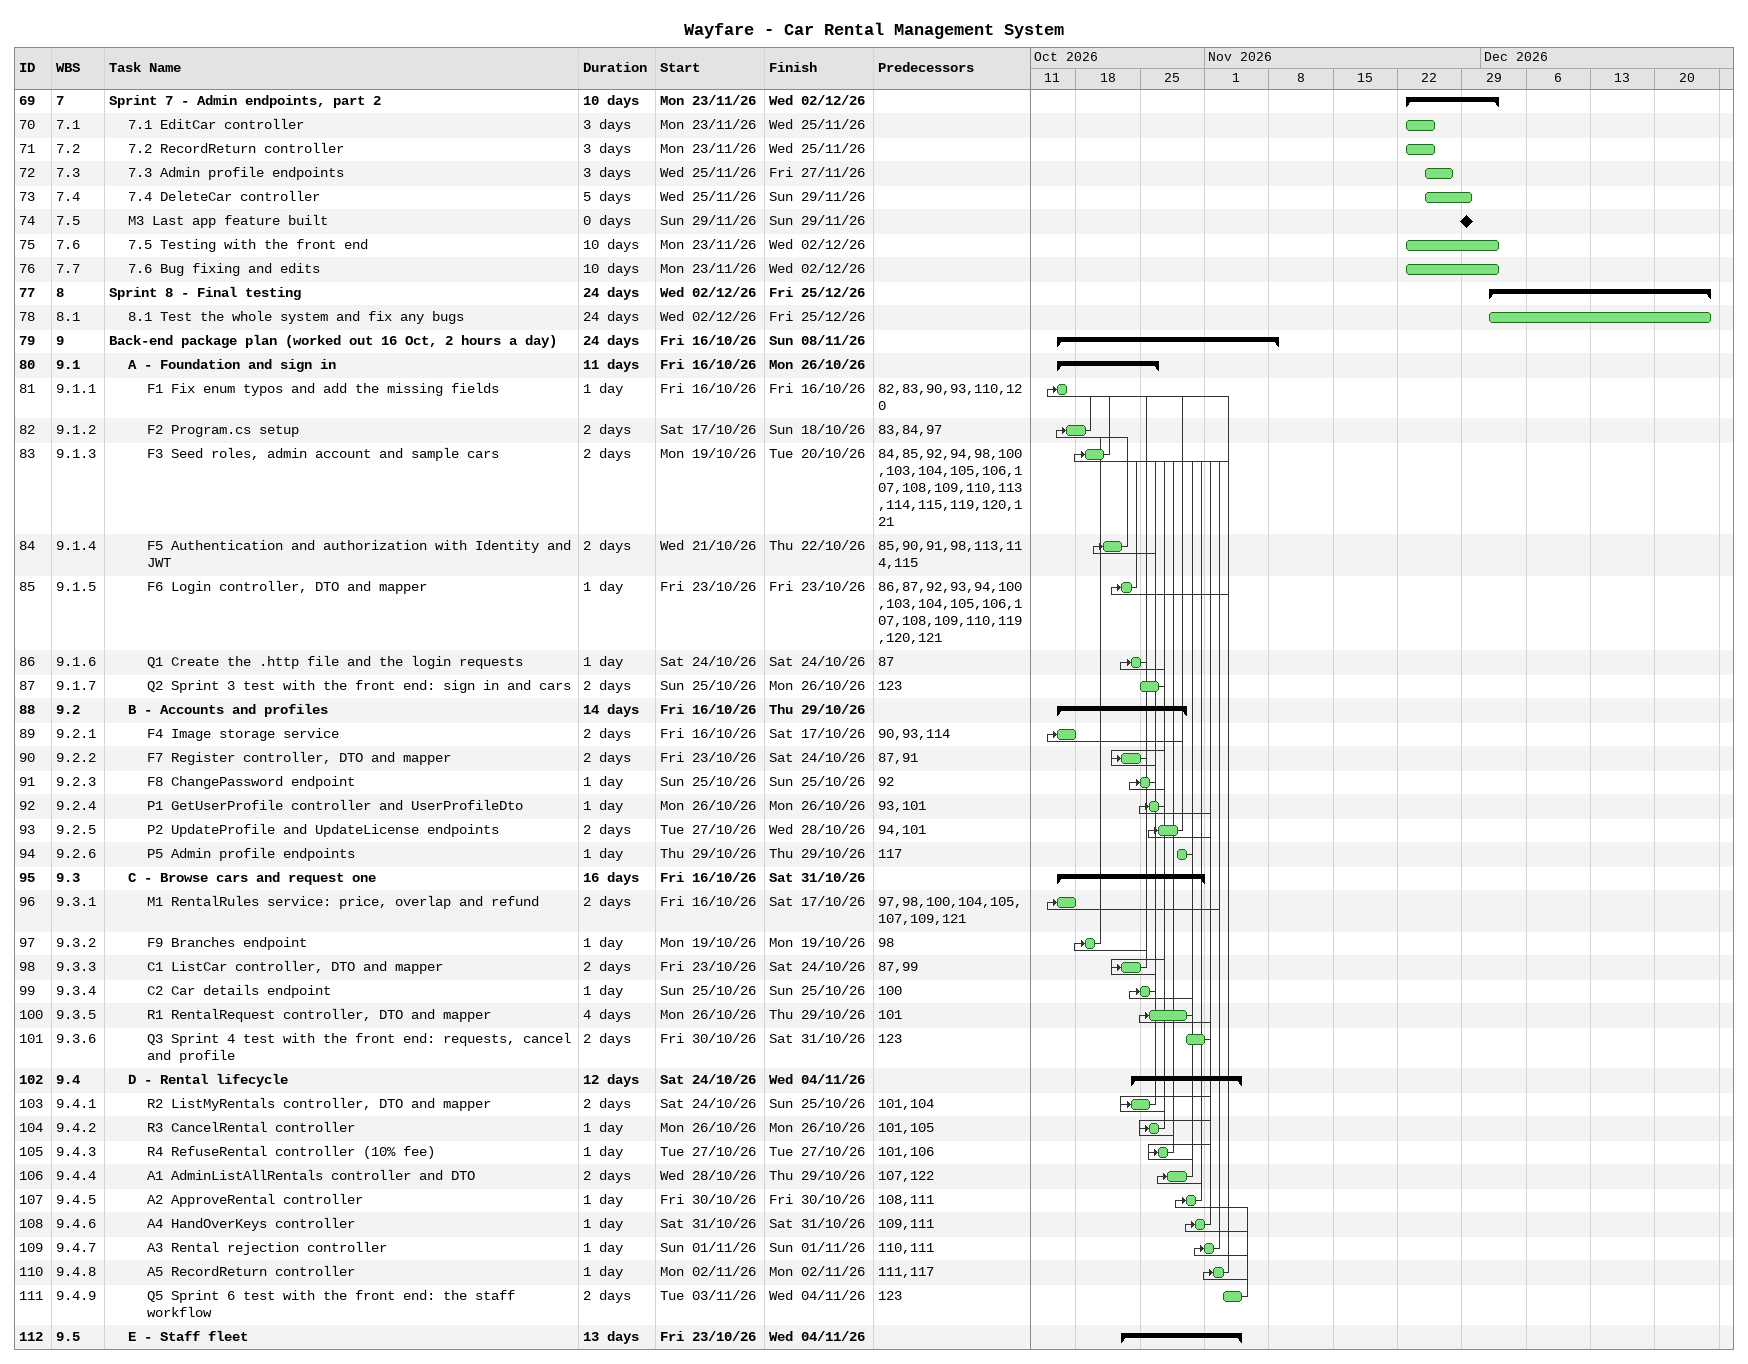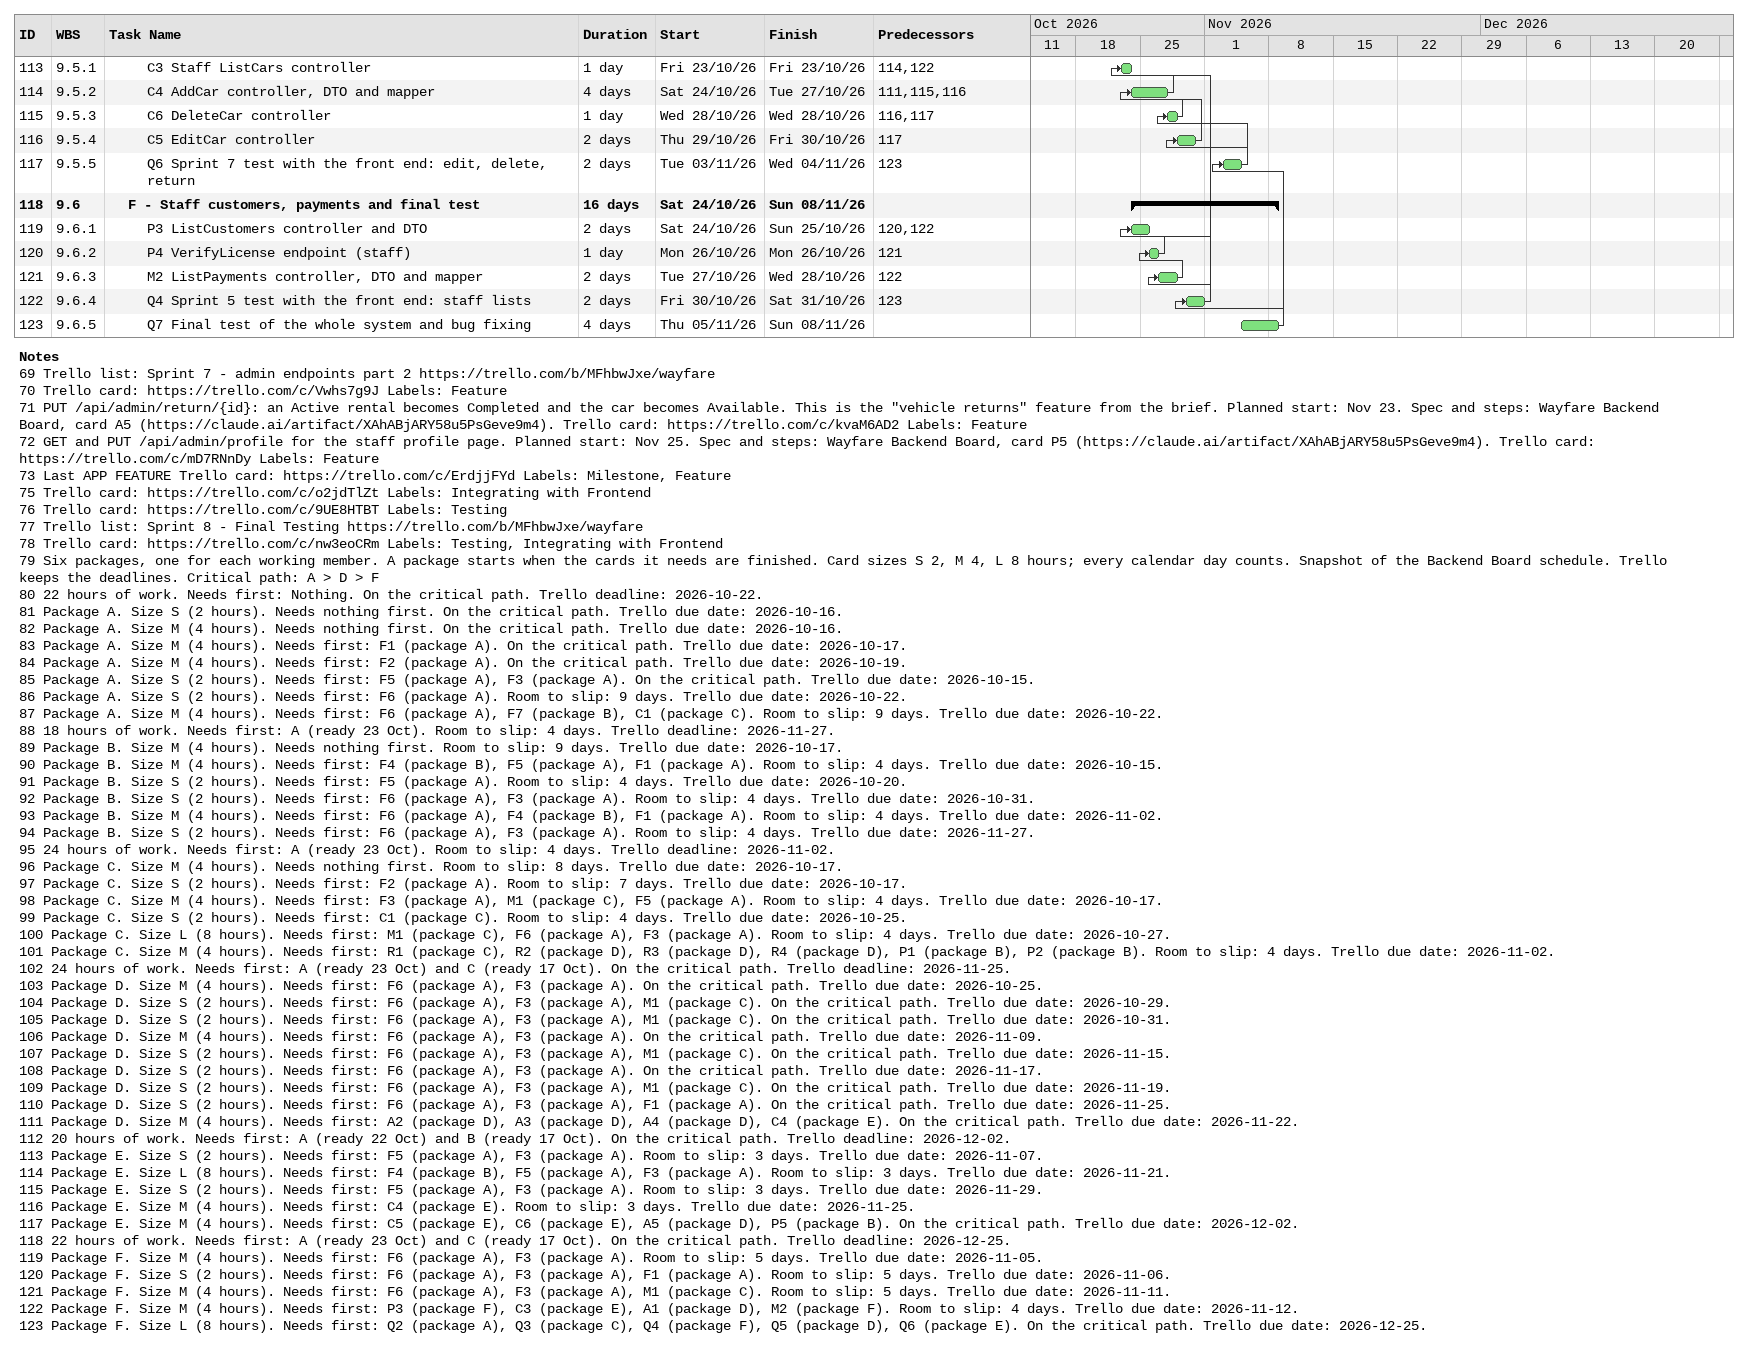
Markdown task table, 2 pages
Wayfare - Car Rental Management System

| ID | WBS | Task | Duration | Start | Finish | Predecessors |
|---|---|---|---|---|---|---|
| 69 | 7 | **Sprint 7 - Admin endpoints, part 2** | 10d | 2026-11-23 | 2026-12-02 |  |
| 70 | 7.1 | 7.1 EditCar controller | 3d | 2026-11-23 | 2026-11-25 |  |
| 71 | 7.2 | 7.2 RecordReturn controller | 3d | 2026-11-23 | 2026-11-25 |  |
| 72 | 7.3 | 7.3 Admin profile endpoints | 3d | 2026-11-25 | 2026-11-27 |  |
| 73 | 7.4 | 7.4 DeleteCar controller | 5d | 2026-11-25 | 2026-11-29 |  |
| 74 | 7.5 | M3 Last app feature built | 0d | 2026-11-29 | 2026-11-29 |  |
| 75 | 7.6 | 7.5 Testing with the front end | 10d | 2026-11-23 | 2026-12-02 |  |
| 76 | 7.7 | 7.6 Bug fixing and edits | 10d | 2026-11-23 | 2026-12-02 |  |
| 77 | 8 | **Sprint 8 - Final testing** | 24d | 2026-12-02 | 2026-12-25 |  |
| 78 | 8.1 | 8.1 Test the whole system and fix any bugs | 24d | 2026-12-02 | 2026-12-25 |  |
| 79 | 9 | **Back-end package plan (worked out 16 Oct, 2 hours a day)** | 24d | 2026-10-16 | 2026-11-08 |  |
| 80 | 9.1 | **A - Foundation and sign in** | 11d | 2026-10-16 | 2026-10-26 |  |
| 81 | 9.1.1 | F1 Fix enum typos and add the missing fields | 1d | 2026-10-16 | 2026-10-16 | 82, 83, 90, 93, 110, 120 |
| 82 | 9.1.2 | F2 Program.cs setup | 2d | 2026-10-17 | 2026-10-18 | 83, 84, 97 |
| 83 | 9.1.3 | F3 Seed roles, admin account and sample cars | 2d | 2026-10-19 | 2026-10-20 | 84, 85, 92, 94, 98, 100, 103, 104, 105, 106, 107, 108, 109, 110, 113, 114, 115, 119, 120, 121 |
| 84 | 9.1.4 | F5 Authentication and authorization with Identity and JWT | 2d | 2026-10-21 | 2026-10-22 | 85, 90, 91, 98, 113, 114, 115 |
| 85 | 9.1.5 | F6 Login controller, DTO and mapper | 1d | 2026-10-23 | 2026-10-23 | 86, 87, 92, 93, 94, 100, 103, 104, 105, 106, 107, 108, 109, 110, 119, 120, 121 |
| 86 | 9.1.6 | Q1 Create the .http file and the login requests | 1d | 2026-10-24 | 2026-10-24 | 87 |
| 87 | 9.1.7 | Q2 Sprint 3 test with the front end: sign in and cars | 2d | 2026-10-25 | 2026-10-26 | 123 |
| 88 | 9.2 | **B - Accounts and profiles** | 14d | 2026-10-16 | 2026-10-29 |  |
| 89 | 9.2.1 | F4 Image storage service | 2d | 2026-10-16 | 2026-10-17 | 90, 93, 114 |
| 90 | 9.2.2 | F7 Register controller, DTO and mapper | 2d | 2026-10-23 | 2026-10-24 | 87, 91 |
| 91 | 9.2.3 | F8 ChangePassword endpoint | 1d | 2026-10-25 | 2026-10-25 | 92 |
| 92 | 9.2.4 | P1 GetUserProfile controller and UserProfileDto | 1d | 2026-10-26 | 2026-10-26 | 93, 101 |
| 93 | 9.2.5 | P2 UpdateProfile and UpdateLicense endpoints | 2d | 2026-10-27 | 2026-10-28 | 94, 101 |
| 94 | 9.2.6 | P5 Admin profile endpoints | 1d | 2026-10-29 | 2026-10-29 | 117 |
| 95 | 9.3 | **C - Browse cars and request one** | 16d | 2026-10-16 | 2026-10-31 |  |
| 96 | 9.3.1 | M1 RentalRules service: price, overlap and refund | 2d | 2026-10-16 | 2026-10-17 | 97, 98, 100, 104, 105, 107, 109, 121 |
| 97 | 9.3.2 | F9 Branches endpoint | 1d | 2026-10-19 | 2026-10-19 | 98 |
| 98 | 9.3.3 | C1 ListCar controller, DTO and mapper | 2d | 2026-10-23 | 2026-10-24 | 87, 99 |
| 99 | 9.3.4 | C2 Car details endpoint | 1d | 2026-10-25 | 2026-10-25 | 100 |
| 100 | 9.3.5 | R1 RentalRequest controller, DTO and mapper | 4d | 2026-10-26 | 2026-10-29 | 101 |
| 101 | 9.3.6 | Q3 Sprint 4 test with the front end: requests, cancel and profile | 2d | 2026-10-30 | 2026-10-31 | 123 |
| 102 | 9.4 | **D - Rental lifecycle** | 12d | 2026-10-24 | 2026-11-04 |  |
| 103 | 9.4.1 | R2 ListMyRentals controller, DTO and mapper | 2d | 2026-10-24 | 2026-10-25 | 101, 104 |
| 104 | 9.4.2 | R3 CancelRental controller | 1d | 2026-10-26 | 2026-10-26 | 101, 105 |
| 105 | 9.4.3 | R4 RefuseRental controller (10% fee) | 1d | 2026-10-27 | 2026-10-27 | 101, 106 |
| 106 | 9.4.4 | A1 AdminListAllRentals controller and DTO | 2d | 2026-10-28 | 2026-10-29 | 107, 122 |
| 107 | 9.4.5 | A2 ApproveRental controller | 1d | 2026-10-30 | 2026-10-30 | 108, 111 |
| 108 | 9.4.6 | A4 HandOverKeys controller | 1d | 2026-10-31 | 2026-10-31 | 109, 111 |
| 109 | 9.4.7 | A3 Rental rejection controller | 1d | 2026-11-01 | 2026-11-01 | 110, 111 |
| 110 | 9.4.8 | A5 RecordReturn controller | 1d | 2026-11-02 | 2026-11-02 | 111, 117 |
| 111 | 9.4.9 | Q5 Sprint 6 test with the front end: the staff workflow | 2d | 2026-11-03 | 2026-11-04 | 123 |
| 112 | 9.5 | **E - Staff fleet** | 13d | 2026-10-23 | 2026-11-04 |  |
| 113 | 9.5.1 | C3 Staff ListCars controller | 1d | 2026-10-23 | 2026-10-23 | 114, 122 |
| 114 | 9.5.2 | C4 AddCar controller, DTO and mapper | 4d | 2026-10-24 | 2026-10-27 | 111, 115, 116 |
| 115 | 9.5.3 | C6 DeleteCar controller | 1d | 2026-10-28 | 2026-10-28 | 116, 117 |
| 116 | 9.5.4 | C5 EditCar controller | 2d | 2026-10-29 | 2026-10-30 | 117 |
| 117 | 9.5.5 | Q6 Sprint 7 test with the front end: edit, delete, return | 2d | 2026-11-03 | 2026-11-04 | 123 |
| 118 | 9.6 | **F - Staff customers, payments and final test** | 16d | 2026-10-24 | 2026-11-08 |  |
| 119 | 9.6.1 | P3 ListCustomers controller and DTO | 2d | 2026-10-24 | 2026-10-25 | 120, 122 |
| 120 | 9.6.2 | P4 VerifyLicense endpoint (staff) | 1d | 2026-10-26 | 2026-10-26 | 121 |
| 121 | 9.6.3 | M2 ListPayments controller, DTO and mapper | 2d | 2026-10-27 | 2026-10-28 | 122 |
| 122 | 9.6.4 | Q4 Sprint 5 test with the front end: staff lists | 2d | 2026-10-30 | 2026-10-31 | 123 |
| 123 | 9.6.5 | Q7 Final test of the whole system and bug fixing | 4d | 2026-11-05 | 2026-11-08 |  |

Notes
- 69: Trello list: Sprint 7 - admin endpoints part 2 https://trello.com/b/MFhbwJxe/wayfare
- 70: Trello card: https://trello.com/c/Vwhs7g9J Labels: Feature
- 71: PUT /api/admin/return/{id}: an Active rental becomes Completed and the car becomes Available. This is the "vehicle returns" feature from the brief. Planned start: Nov 23. Spec and steps: Wayfare Backend Board, card A5 (https://claude.ai/artifact/XAhABjARY58u5PsGeve9m4). Trello card: https://trello.com/c/kvaM6AD2 Labels: Feature
- 72: GET and PUT /api/admin/profile for the staff profile page. Planned start: Nov 25. Spec and steps: Wayfare Backend Board, card P5 (https://claude.ai/artifact/XAhABjARY58u5PsGeve9m4). Trello card: https://trello.com/c/mD7RNnDy Labels: Feature
- 73: Last APP FEATURE Trello card: https://trello.com/c/ErdjjFYd Labels: Milestone, Feature
- 75: Trello card: https://trello.com/c/o2jdTlZt Labels: Integrating with Frontend
- 76: Trello card: https://trello.com/c/9UE8HTBT Labels: Testing
- 77: Trello list: Sprint 8 - Final Testing https://trello.com/b/MFhbwJxe/wayfare
- 78: Trello card: https://trello.com/c/nw3eoCRm Labels: Testing, Integrating with Frontend
- 79: Six packages, one for each working member. A package starts when the cards it needs are finished. Card sizes S 2, M 4, L 8 hours; every calendar day counts. Snapshot of the Backend Board schedule. Trello keeps the deadlines. Critical path: A > D > F
- 80: 22 hours of work. Needs first: Nothing. On the critical path. Trello deadline: 2026-10-22.
- 81: Package A. Size S (2 hours). Needs nothing first. On the critical path. Trello due date: 2026-10-16.
- 82: Package A. Size M (4 hours). Needs nothing first. On the critical path. Trello due date: 2026-10-16.
- 83: Package A. Size M (4 hours). Needs first: F1 (package A). On the critical path. Trello due date: 2026-10-17.
- 84: Package A. Size M (4 hours). Needs first: F2 (package A). On the critical path. Trello due date: 2026-10-19.
- 85: Package A. Size S (2 hours). Needs first: F5 (package A), F3 (package A). On the critical path. Trello due date: 2026-10-15.
- 86: Package A. Size S (2 hours). Needs first: F6 (package A). Room to slip: 9 days. Trello due date: 2026-10-22.
- 87: Package A. Size M (4 hours). Needs first: F6 (package A), F7 (package B), C1 (package C). Room to slip: 9 days. Trello due date: 2026-10-22.
- 88: 18 hours of work. Needs first: A (ready 23 Oct). Room to slip: 4 days. Trello deadline: 2026-11-27.
- 89: Package B. Size M (4 hours). Needs nothing first. Room to slip: 9 days. Trello due date: 2026-10-17.
- 90: Package B. Size M (4 hours). Needs first: F4 (package B), F5 (package A), F1 (package A). Room to slip: 4 days. Trello due date: 2026-10-15.
- 91: Package B. Size S (2 hours). Needs first: F5 (package A). Room to slip: 4 days. Trello due date: 2026-10-20.
- 92: Package B. Size S (2 hours). Needs first: F6 (package A), F3 (package A). Room to slip: 4 days. Trello due date: 2026-10-31.
- 93: Package B. Size M (4 hours). Needs first: F6 (package A), F4 (package B), F1 (package A). Room to slip: 4 days. Trello due date: 2026-11-02.
- 94: Package B. Size S (2 hours). Needs first: F6 (package A), F3 (package A). Room to slip: 4 days. Trello due date: 2026-11-27.
- 95: 24 hours of work. Needs first: A (ready 23 Oct). Room to slip: 4 days. Trello deadline: 2026-11-02.
- 96: Package C. Size M (4 hours). Needs nothing first. Room to slip: 8 days. Trello due date: 2026-10-17.
- 97: Package C. Size S (2 hours). Needs first: F2 (package A). Room to slip: 7 days. Trello due date: 2026-10-17.
- 98: Package C. Size M (4 hours). Needs first: F3 (package A), M1 (package C), F5 (package A). Room to slip: 4 days. Trello due date: 2026-10-17.
- 99: Package C. Size S (2 hours). Needs first: C1 (package C). Room to slip: 4 days. Trello due date: 2026-10-25.
- 100: Package C. Size L (8 hours). Needs first: M1 (package C), F6 (package A), F3 (package A). Room to slip: 4 days. Trello due date: 2026-10-27.
- 101: Package C. Size M (4 hours). Needs first: R1 (package C), R2 (package D), R3 (package D), R4 (package D), P1 (package B), P2 (package B). Room to slip: 4 days. Trello due date: 2026-11-02.
- 102: 24 hours of work. Needs first: A (ready 23 Oct) and C (ready 17 Oct). On the critical path. Trello deadline: 2026-11-25.
- 103: Package D. Size M (4 hours). Needs first: F6 (package A), F3 (package A). On the critical path. Trello due date: 2026-10-25.
- 104: Package D. Size S (2 hours). Needs first: F6 (package A), F3 (package A), M1 (package C). On the critical path. Trello due date: 2026-10-29.
- 105: Package D. Size S (2 hours). Needs first: F6 (package A), F3 (package A), M1 (package C). On the critical path. Trello due date: 2026-10-31.
- 106: Package D. Size M (4 hours). Needs first: F6 (package A), F3 (package A). On the critical path. Trello due date: 2026-11-09.
- 107: Package D. Size S (2 hours). Needs first: F6 (package A), F3 (package A), M1 (package C). On the critical path. Trello due date: 2026-11-15.
- 108: Package D. Size S (2 hours). Needs first: F6 (package A), F3 (package A). On the critical path. Trello due date: 2026-11-17.
- 109: Package D. Size S (2 hours). Needs first: F6 (package A), F3 (package A), M1 (package C). On the critical path. Trello due date: 2026-11-19.
- 110: Package D. Size S (2 hours). Needs first: F6 (package A), F3 (package A), F1 (package A). On the critical path. Trello due date: 2026-11-25.
- 111: Package D. Size M (4 hours). Needs first: A2 (package D), A3 (package D), A4 (package D), C4 (package E). On the critical path. Trello due date: 2026-11-22.
- 112: 20 hours of work. Needs first: A (ready 22 Oct) and B (ready 17 Oct). On the critical path. Trello deadline: 2026-12-02.
- 113: Package E. Size S (2 hours). Needs first: F5 (package A), F3 (package A). Room to slip: 3 days. Trello due date: 2026-11-07.
- 114: Package E. Size L (8 hours). Needs first: F4 (package B), F5 (package A), F3 (package A). Room to slip: 3 days. Trello due date: 2026-11-21.
- 115: Package E. Size S (2 hours). Needs first: F5 (package A), F3 (package A). Room to slip: 3 days. Trello due date: 2026-11-29.
- 116: Package E. Size M (4 hours). Needs first: C4 (package E). Room to slip: 3 days. Trello due date: 2026-11-25.
- 117: Package E. Size M (4 hours). Needs first: C5 (package E), C6 (package E), A5 (package D), P5 (package B). On the critical path. Trello due date: 2026-12-02.
- 118: 22 hours of work. Needs first: A (ready 23 Oct) and C (ready 17 Oct). On the critical path. Trello deadline: 2026-12-25.
- 119: Package F. Size M (4 hours). Needs first: F6 (package A), F3 (package A). Room to slip: 5 days. Trello due date: 2026-11-05.
- 120: Package F. Size S (2 hours). Needs first: F6 (package A), F3 (package A), F1 (package A). Room to slip: 5 days. Trello due date: 2026-11-06.
- 121: Package F. Size M (4 hours). Needs first: F6 (package A), F3 (package A), M1 (package C). Room to slip: 5 days. Trello due date: 2026-11-11.
- 122: Package F. Size M (4 hours). Needs first: P3 (package F), C3 (package E), A1 (package D), M2 (package F). Room to slip: 4 days. Trello due date: 2026-11-12.
- 123: Package F. Size L (8 hours). Needs first: Q2 (package A), Q3 (package C), Q4 (package F), Q5 (package D), Q6 (package E). On the critical path. Trello due date: 2026-12-25.
